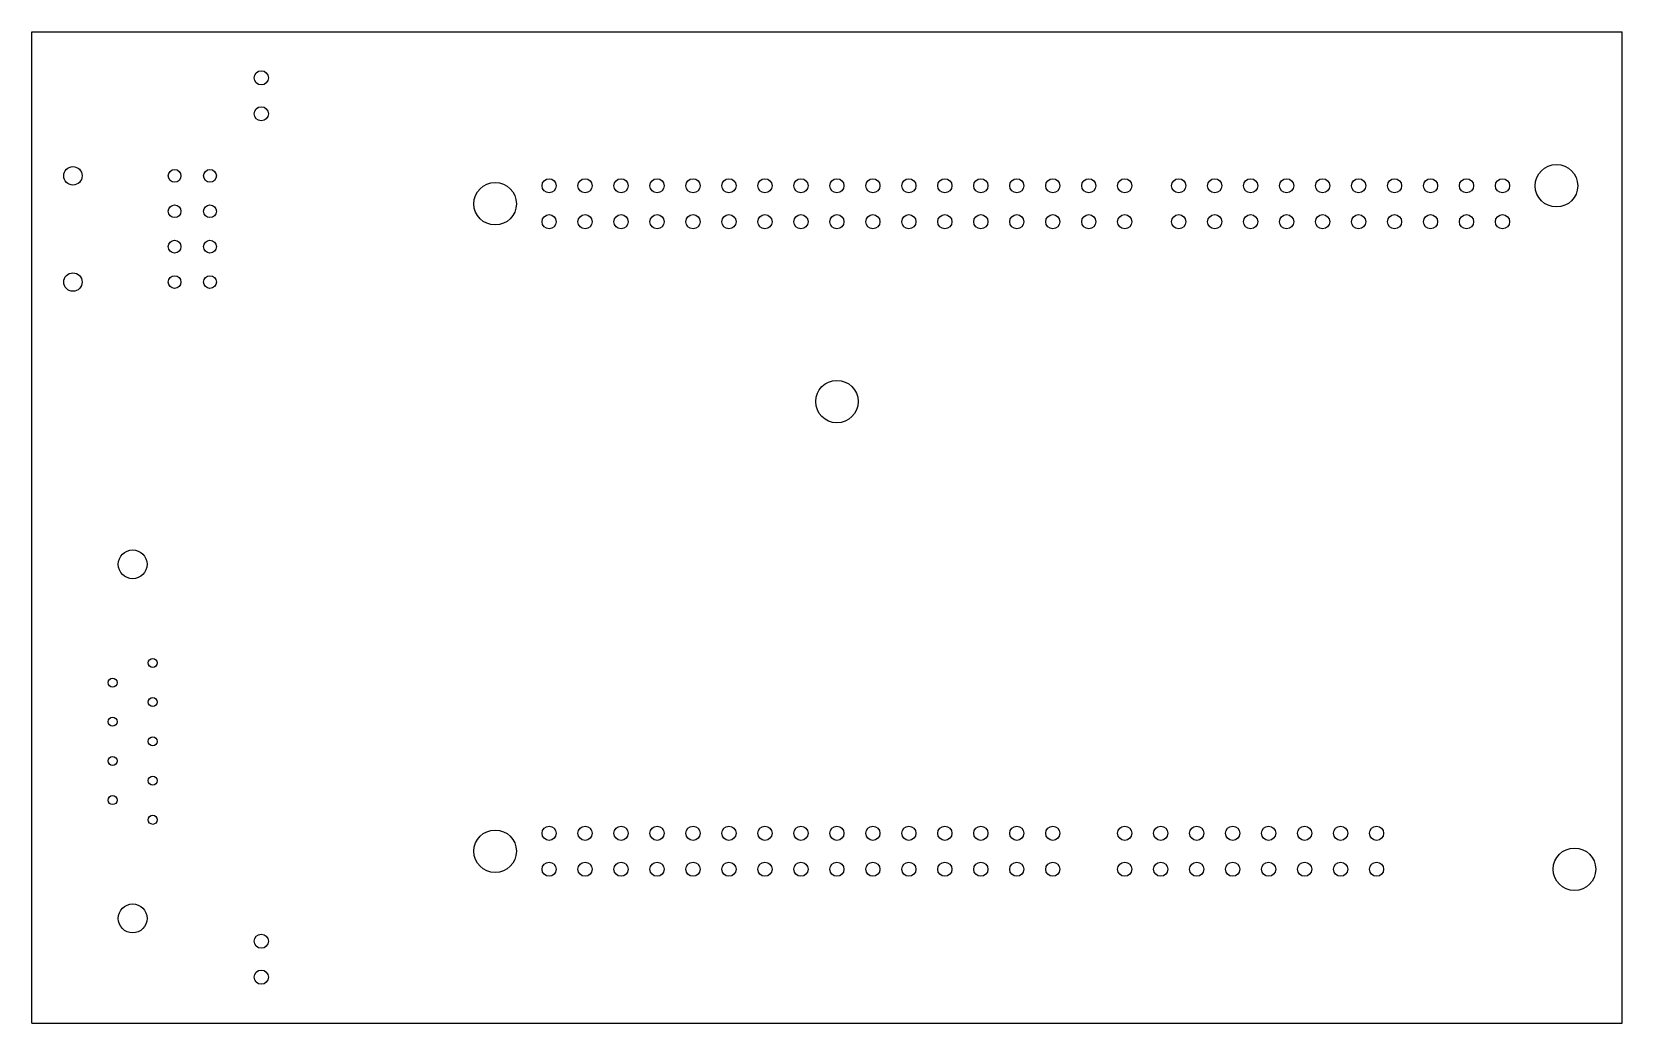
# Model space of a CAD drawing. Header units: millimetres. Extents: x -57 to 55, y -35 to 35.
import ezdxf

# ---------------------------------------------------------------- set-up
doc = ezdxf.new("R2010")
doc.units = ezdxf.units.MM

msp = doc.modelspace()

# ---------------------------------------------------------------- linework, layer by layer
at = {"color": 7, "linetype": 'Continuous', "lineweight": 25}
for p, q in [((-57.42, 35), (54.86, 35)), ((-57.42, -35), (-57.42, 35)), ((54.86, -35), (54.86, 35)), ((-57.42, -35), (54.86, -35))]:
    msp.add_line(p, q, dxfattribs=at)
for centre, radius in [((-41.22, 31.75), 0.5), ((-41.22, 29.21), 0.5), ((-54.52, 24.83), 0.65), ((-47.34, 24.83), 0.449), ((-44.84, 24.83), 0.449), ((50.22, 24.13), 1.5), ((-24.71, 22.86), 1.5), ((-20.9, 24.13), 0.5), ((-18.36, 24.13), 0.5), ((-15.82, 24.13), 0.5), ((-13.28, 24.13), 0.5), ((-10.74, 24.13), 0.5), ((-8.2, 24.13), 0.5), ((-5.66, 24.13), 0.5), ((-3.12, 24.13), 0.5), ((-0.58, 24.13), 0.5), ((1.96, 24.13), 0.5), ((4.5, 24.13), 0.5), ((7.04, 24.13), 0.5), ((9.58, 24.13), 0.5), ((12.12, 24.13), 0.5), ((14.66, 24.13), 0.5), ((17.2, 24.13), 0.5), ((19.74, 24.13), 0.5), ((23.55, 24.13), 0.5), ((26.09, 24.13), 0.5), ((28.63, 24.13), 0.5), ((31.17, 24.13), 0.5), ((33.71, 24.13), 0.5), ((36.25, 24.13), 0.5), ((38.79, 24.13), 0.5), ((41.33, 24.13), 0.5), ((43.87, 24.13), 0.5), ((46.41, 24.13), 0.5), ((-47.34, 22.33), 0.449), ((-44.84, 22.33), 0.449), ((-20.9, 21.59), 0.5), ((-18.36, 21.59), 0.5), ((-15.82, 21.59), 0.5), ((-13.28, 21.59), 0.5), ((-10.74, 21.59), 0.5), ((-8.2, 21.59), 0.5), ((-5.66, 21.59), 0.5), ((-3.12, 21.59), 0.5), ((-0.58, 21.59), 0.5), ((1.96, 21.59), 0.5), ((4.5, 21.59), 0.5), ((7.04, 21.59), 0.5), ((9.58, 21.59), 0.5), ((12.12, 21.59), 0.5), ((14.66, 21.59), 0.5), ((17.2, 21.59), 0.5), ((19.74, 21.59), 0.5), ((23.55, 21.59), 0.5), ((26.09, 21.59), 0.5), ((28.63, 21.59), 0.5), ((31.17, 21.59), 0.5), ((33.71, 21.59), 0.5), ((36.25, 21.59), 0.5), ((38.79, 21.59), 0.5), ((41.33, 21.59), 0.5), ((43.87, 21.59), 0.5), ((46.41, 21.59), 0.5), ((-47.34, 19.83), 0.449), ((-44.84, 19.83), 0.449), ((-54.52, 17.33), 0.65), ((-47.34, 17.33), 0.449), ((-44.84, 17.33), 0.449), ((-0.58, 8.89), 1.5), ((-50.3, -2.6), 1.02), ((-48.88, -9.56), 0.32), ((-51.72, -10.95), 0.32), ((-48.88, -12.33), 0.32), ((-51.72, -13.71), 0.32), ((-48.88, -15.1), 0.32), ((-51.72, -16.48), 0.32), ((-48.88, -17.87), 0.32), ((-51.72, -19.25), 0.32), ((-48.88, -20.64), 0.32), ((-20.9, -21.59), 0.5), ((-18.36, -21.59), 0.5), ((-15.82, -21.59), 0.5), ((-13.28, -21.59), 0.5), ((-10.74, -21.59), 0.5), ((-8.2, -21.59), 0.5), ((-5.66, -21.59), 0.5), ((-3.12, -21.59), 0.5), ((-0.58, -21.59), 0.5), ((1.96, -21.59), 0.5), ((4.5, -21.59), 0.5), ((7.04, -21.59), 0.5), ((9.58, -21.59), 0.5), ((12.12, -21.59), 0.5), ((14.66, -21.59), 0.5), ((19.74, -21.59), 0.5), ((22.28, -21.59), 0.5), ((24.82, -21.59), 0.5), ((27.36, -21.59), 0.5), ((29.9, -21.59), 0.5), ((32.44, -21.59), 0.5), ((34.98, -21.59), 0.5), ((37.52, -21.59), 0.5), ((-24.71, -22.86), 1.5), ((51.49, -24.13), 1.5), ((-20.9, -24.13), 0.5), ((-18.36, -24.13), 0.5), ((-15.82, -24.13), 0.5), ((-13.28, -24.13), 0.5), ((-10.74, -24.13), 0.5), ((-8.2, -24.13), 0.5), ((-5.66, -24.13), 0.5), ((-3.12, -24.13), 0.5), ((-0.58, -24.13), 0.5), ((1.96, -24.13), 0.5), ((4.5, -24.13), 0.5), ((7.04, -24.13), 0.5), ((9.58, -24.13), 0.5), ((12.12, -24.13), 0.5), ((14.66, -24.13), 0.5), ((19.74, -24.13), 0.5), ((22.28, -24.13), 0.5), ((24.82, -24.13), 0.5), ((27.36, -24.13), 0.5), ((29.9, -24.13), 0.5), ((32.44, -24.13), 0.5), ((34.98, -24.13), 0.5), ((37.52, -24.13), 0.5), ((-50.3, -27.6), 1.02), ((-41.22, -29.21), 0.5), ((-41.22, -31.75), 0.5)]:
    msp.add_circle(centre, radius, dxfattribs=at)

doc.saveas('drawing.dxf')
